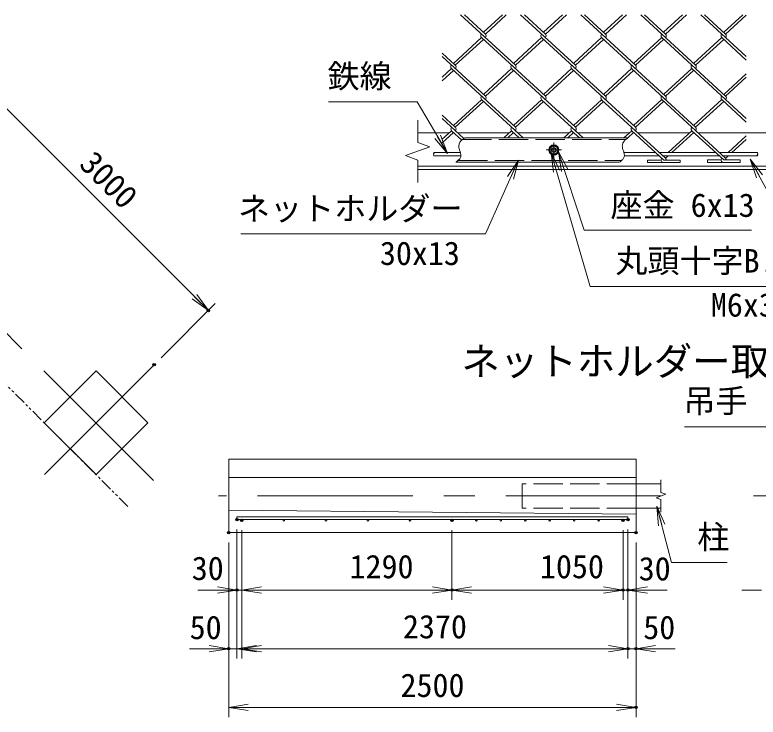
# Model space of a CAD drawing. Units: millimetres at full size; some dimension numbers follow another scale. Extents: x -12600 to 12600, y -8910 to 8910.
# Drawn here: x 5276 to 9838, y -4588 to -277 of the extents above; entities that cross this region are included whole.
import ezdxf
from ezdxf.enums import TextEntityAlignment as Align

# ---------------------------------------------------------------- set-up
doc = ezdxf.new("R2010")
doc.units = ezdxf.units.MM
doc.header["$LTSCALE"] = 30
doc.header["$PDMODE"] = 32
doc.header["$PDSIZE"] = 15
for name, pattern in [('DASHED', [7.5, 6, -1.5]), ('USER1', [50.8, 31.75, -6.35, 6.35, -6.35]), ('USER2', [5, 2.5, -0.5, 0.5, -0.5, 0.5, -0.5])]:
    doc.linetypes.add(name, pattern=pattern)
for name, color, linetype, lineweight in [('0-0_D-STR1', 1, 'Continuous', 18), ('0-1_D-BMK', 2, 'USER1', 13), ('0-3_0', 7, 'Continuous', 18), ('0-5_D-STR4', 7, 'Continuous', 18), ('0-6_D-STR3', 3, 'Continuous', 13), ('0-7_D-STR-DIM', 7, 'Continuous', 13), ('0-9_D-STR2', 7, 'Continuous', 13), ('0-A_D-STR-TXT', 7, 'Continuous', 13), ('0-B_D-TTL-TXT', 7, 'Continuous', 13)]:
    doc.layers.add(name, color=color, linetype=linetype, lineweight=lineweight)
doc.layers.add('0-8_Defpoints', color=253, linetype='Continuous')
doc.styles.add('ＭＳ ゴシック', font='')
doc.styles.get('ＭＳ ゴシック').set_extended_font_data('MS Gothic')

# ---------------------------------------------------------------- blocks, each defined once
blk = doc.blocks.new('_Open')
at = {"layer": '0-3_0'}
blk.add_line((-30, 5), (0, 0), dxfattribs=at)
blk.add_lwpolyline([(-30, -5), (0, 0), (-30, 0)], dxfattribs=at)

msp = doc.modelspace()

# ---------------------------------------------------------------- linework, layer by layer
at = {"layer": '0-0_D-STR1'}
for p, q in [((7748.3, -1001.61), (7941.25, -1001.61)), ((7964.93, -1001.61), (7970.53, -1001.61)), ((7994.21, -1001.61), (8309.89, -1001.61)), ((8333.57, -1001.61), (8339.16, -1001.61)), ((8362.85, -1001.61), (8678.53, -1001.61)), ((8702.21, -1001.61), (8707.8, -1001.61)), ((8730.89, -1001.61), (9047.17, -1001.61)), ((9070.85, -1001.61), (9076.44, -1001.61)), ((9099.53, -1001.61), (9415.8, -1001.61)), ((9439.49, -1001.61), (9445.08, -1001.61)), ((9468.76, -1001.61), (9914.97, -1001.61)), ((7748.3, -1206.61), (9914.97, -1206.61)), ((7748.3, -1226.61), (9914.97, -1226.61)), ((9241.5, -3155.19), (9088.62, -3155.19)), ((9241.5, -3305.19), (9088.62, -3305.19))]:
    msp.add_line(p, q, dxfattribs=at)
at = {"layer": '0-0_D-STR1', "linetype": 'DASHED'}
msp.add_line((9088.62, -3305.19), (8388.62, -3305.19), dxfattribs=at)
at = {"layer": '0-0_D-STR1'}
msp.add_lwpolyline([(5455.98, -2781.22), (5774.18, -3099.41), (6092.38, -2781.22), (5774.18, -2463.02)], close=True, dxfattribs=at)
at = {"layer": '0-0_D-STR1', "linetype": 'DASHED'}
msp.add_lwpolyline([(9088.62, -3155.19), (8388.62, -3155.19), (8388.62, -3305.19)], dxfattribs=at)
at = {"layer": '0-1_D-BMK'}
for p, q in [((8584.29, -1153.48), (8584.29, -1059.73)), ((8631.17, -1106.61), (8537.42, -1106.61)), ((6127.73, -3134.77), (4294.07, -1301.1)), ((6131.01, -2424.38), (5417.35, -3138.05)), ((9241.5, -3230.19), (6525.22, -3230.19)), ((9809.03, -3230.19), (10371.84, -3230.19))]:
    msp.add_line(p, q, dxfattribs=at)
at = {"layer": '0-5_D-STR4'}
for p, q in [((9088.62, -3005.19), (6588.62, -3005.19)), ((6588.62, -3005.19), (6588.62, -3455.19)), ((9088.62, -3005.19), (9088.62, -3455.19)), ((9088.62, -3117.69), (6588.62, -3117.69)), ((6588.62, -3317.69), (9088.62, -3342.69)), ((9088.62, -3455.19), (6588.62, -3455.19))]:
    msp.add_line(p, q, dxfattribs=at)
at = {"layer": '0-6_D-STR3', "linetype": 'DASHED'}
for p, q in [((8021.35, -1043.11), (9024.69, -1043.11)), ((7996.92, -1170.11), (9000.26, -1170.11))]:
    msp.add_line(p, q, dxfattribs=at)
at = {"layer": '0-6_D-STR3'}
for p, q in [((8037.58, -1031.61), (9040.92, -1031.61)), ((8569.86, -1081.61), (8555.43, -1106.61)), ((8598.73, -1081.61), (8569.86, -1081.61)), ((8613.16, -1106.61), (8598.73, -1081.61)), ((8010.52, -1121.77), (7847, -1121.77)), ((8598.73, -1131.61), (8613.16, -1106.61)), ((9013.86, -1121.77), (9207.58, -1121.77)), ((9230.67, -1121.77), (9576.22, -1121.77)), ((9599.9, -1121.77), (9833.4, -1121.77)), ((8013.29, -1141.77), (7847, -1141.77)), ((7982.26, -1181.61), (8985.6, -1181.61)), ((9016.63, -1141.77), (9229.41, -1141.77)), ((9252.5, -1141.77), (9598.04, -1141.77)), ((9621.73, -1141.77), (9833.4, -1141.77)), ((6638.62, -3359.19), (6638.62, -3375.19)), ((9038.62, -3359.19), (6638.62, -3359.19)), ((9038.62, -3375.19), (6638.62, -3375.19)), ((9038.62, -3359.19), (9038.62, -3375.19))]:
    msp.add_line(p, q, dxfattribs=at)
msp.add_lwpolyline([(8555.43, -1106.61), (8569.86, -1131.61), (8598.73, -1131.61)], dxfattribs=at)
for centre, radius in [((8584.29, -1106.61), 31.25), ((8584.29, -1106.61), 24.5), ((8584.29, -1106.61), 15), ((8584.29, -1106.61), 12.29), ((6668.62, -3380.19), 5), ((6926.62, -3380.19), 5), ((7184.62, -3380.19), 5), ((7442.62, -3380.19), 5), ((7700.62, -3380.19), 5), ((7958.62, -3380.19), 5), ((8108.62, -3380.19), 5), ((8258.62, -3380.19), 5), ((8408.62, -3380.19), 5), ((8558.62, -3380.19), 5), ((8708.62, -3380.19), 5), ((8858.62, -3380.19), 5), ((9008.62, -3380.19), 5)]:
    msp.add_circle(centre, radius, dxfattribs=at)
at = {"layer": '0-7_D-STR-DIM'}
for p, q in [((5049.4, -677.57), (6463.61, -2091.79)), ((7748.3, -922.86), (7748.3, -1059.6)), ((7823.18, -1086.85), (7673.42, -1141.36)), ((7748.3, -1059.6), (7823.18, -1086.85)), ((7673.42, -1141.36), (7748.3, -1168.62)), ((7748.3, -1168.62), (7748.3, -1305.36)), ((6173.44, -2381.96), (6506.04, -2049.36)), ((9241.5, -3130.19), (9241.5, -3208.39)), ((9271.45, -3219.29), (9211.54, -3241.09)), ((9241.5, -3208.39), (9271.45, -3219.29)), ((9211.54, -3241.09), (9241.5, -3252)), ((9241.5, -3252), (9241.5, -3330.19)), ((6638.62, -3435.19), (6638.62, -3867.74)), ((6638.62, -3435.19), (6638.62, -4227.74)), ((6668.62, -3440.19), (6668.62, -3867.74)), ((6668.62, -3440.19), (6668.62, -3867.74)), ((6668.62, -3440.19), (6668.62, -4227.74)), ((7958.62, -3440.19), (7958.62, -3867.74)), ((7958.62, -3440.19), (7958.62, -3867.74)), ((9008.62, -3440.19), (9008.62, -3867.74)), ((9008.62, -3440.19), (9008.62, -3867.74)), ((9038.62, -3435.19), (9038.62, -3867.74)), ((9038.62, -3435.19), (9038.62, -4227.74)), ((9038.62, -3435.19), (9038.62, -4227.74)), ((6588.62, -3515.19), (6588.62, -4587.74)), ((6588.62, -3515.19), (6588.62, -4227.74)), ((9088.62, -3515.19), (9088.62, -4587.74)), ((9088.62, -3515.19), (9088.62, -4227.74)), ((6518.62, -3807.74), (6398.62, -3807.74)), ((6668.62, -3807.74), (6638.62, -3807.74)), ((6668.62, -3807.74), (7958.62, -3807.74)), ((6788.62, -3807.74), (6908.62, -3807.74)), ((7958.62, -3807.74), (9008.62, -3807.74)), ((8888.62, -3807.74), (8768.62, -3807.74)), ((9008.62, -3807.74), (9038.62, -3807.74)), ((9158.62, -3807.74), (9278.62, -3807.74)), ((9857.93, -3808.51), (9737.93, -3808.51)), ((6468.62, -4167.74), (6348.62, -4167.74)), ((6638.62, -4167.74), (6588.62, -4167.74)), ((6668.62, -4167.74), (9038.62, -4167.74)), ((6758.62, -4167.74), (6878.62, -4167.74)), ((8918.62, -4167.74), (8798.62, -4167.74)), ((9038.62, -4167.74), (9088.62, -4167.74)), ((9208.62, -4167.74), (9328.62, -4167.74)), ((6588.62, -4527.74), (9088.62, -4527.74))]:
    msp.add_line(p, q, dxfattribs=at)
for points in [[(8037.58, -1031.61), (8033.18, -1034.54), (8028.84, -1037.51), (8024.61, -1040.56), (8020.56, -1043.75), (8016.75, -1047.11), (8013.22, -1050.68), (8010.04, -1054.52), (8007.27, -1058.65), (8004.96, -1063.12), (8003.14, -1067.9), (8001.83, -1072.89), (8001.03, -1077.98), (8000.76, -1083.09), (8001.02, -1088.13), (8001.77, -1093.06), (8002.9, -1097.91), (8004.31, -1102.73), (8005.89, -1107.54), (8007.55, -1112.38), (8009.17, -1117.29), (8010.67, -1122.3), (8011.92, -1127.43), (8012.83, -1132.6), (8013.3, -1137.74), (8013.22, -1142.75), (8012.5, -1147.56), (8011.05, -1152.09), (8008.92, -1156.36), (8006.21, -1160.39), (8002.99, -1164.23), (7999.35, -1167.9), (7995.37, -1171.45), (7991.14, -1174.89), (7986.74, -1178.26), (7982.26, -1181.61)], [(9040.92, -1031.61), (9036.52, -1034.54), (9032.18, -1037.51), (9027.96, -1040.56), (9023.91, -1043.75), (9020.09, -1047.11), (9016.56, -1050.68), (9013.38, -1054.52), (9010.61, -1058.65), (9008.3, -1063.12), (9006.48, -1067.9), (9005.17, -1072.89), (9004.37, -1077.98), (9004.1, -1083.09), (9004.37, -1088.13), (9005.11, -1093.06), (9006.24, -1097.91), (9007.65, -1102.73), (9009.23, -1107.54), (9010.89, -1112.38), (9012.52, -1117.29), (9014.01, -1122.3), (9015.26, -1127.43), (9016.17, -1132.6), (9016.64, -1137.74), (9016.57, -1142.75), (9015.84, -1147.56), (9014.39, -1152.09), (9012.26, -1156.36), (9009.55, -1160.39), (9006.33, -1164.23), (9002.69, -1167.9), (8998.71, -1171.45), (8994.48, -1174.89), (8990.08, -1178.26), (8985.6, -1181.61)]]:
    msp.add_lwpolyline(points, dxfattribs=at)
for centre, start, end in [((7852.03, -1126.77), 135.18146, 224.81854), ((7852.03, -1136.77), 135.18146, 224.81854), ((7841.97, -1126.77), 315.18146, 44.81854), ((9838.44, -1136.77), 135.18146, 224.81854), ((9828.37, -1126.77), 315.18146, 44.81854), ((9828.37, -1136.77), 315.18146, 44.81854)]:
    msp.add_arc(centre, 7.09, start, end, dxfattribs=at)
at = {"layer": '0-8_Defpoints'}
for p in [(6463.61, -2091.79), (6131.01, -2424.38), (6638.62, -3375.19), (6668.62, -3380.19), (7958.62, -3380.19), (9008.62, -3380.19), (9038.62, -3375.19), (6588.62, -3455.19), (9088.62, -3455.19), (6638.62, -3807.74), (7958.62, -3807.74), (9008.62, -3807.74), (9038.62, -3807.74), (6588.62, -4167.74), (9038.62, -4167.74), (9088.62, -4167.74), (9088.62, -4527.74)]:
    msp.add_point(p, dxfattribs=at)
at = {"layer": '0-9_D-STR2'}
for p, q in [((8347.94, -585.59), (8011.34, -277.15)), ((8163.62, -394.99), (8035.02, -277.15)), ((8268.54, -277.15), (8151.78, -384.14)), ((8292.23, -277.15), (8163.62, -394.99)), ((8716.58, -585.59), (8379.98, -277.15)), ((8532.26, -394.99), (8403.66, -277.15)), ((8637.18, -277.15), (8520.42, -384.14)), ((8660.86, -277.15), (8532.26, -395)), ((9085.22, -585.59), (8748.62, -277.15)), ((8900.9, -394.99), (8772.3, -277.15)), ((9005.82, -277.15), (8889.06, -384.14)), ((9029.5, -277.15), (8900.9, -394.99)), ((9453.83, -585.57), (9117.25, -277.15)), ((9269.54, -394.99), (9140.94, -277.15)), ((9374.46, -277.15), (9257.7, -384.14)), ((9398.14, -277.15), (9269.54, -394.99)), ((9764.96, -532.87), (9485.89, -277.15)), ((9638.15, -394.97), (9509.58, -277.15)), ((9743.04, -277.15), (9626.31, -384.12)), ((9764.96, -278.76), (9638.15, -394.97)), ((8139.94, -416.7), (7967.46, -574.74)), ((8151.78, -427.55), (7979.3, -585.59)), ((8532.26, -776.19), (8139.94, -416.7)), ((8508.58, -416.7), (8336.1, -574.74)), ((8520.42, -427.55), (8347.94, -585.59)), ((8900.9, -776.19), (8508.58, -416.7)), ((8877.22, -416.7), (8705.77, -573.8)), ((8889.06, -427.55), (8716.58, -585.59)), ((9269.51, -776.16), (8877.22, -416.7)), ((9245.86, -416.7), (9073.38, -574.74)), ((9257.7, -427.55), (9085.22, -585.59)), ((9638.15, -776.16), (9245.86, -416.7)), ((9614.47, -416.67), (9441.99, -574.72)), ((9626.31, -427.52), (9453.83, -585.57)), ((9764.96, -554.57), (9614.47, -416.67)), ((7979.3, -585.59), (7898.3, -511.36)), ((8163.62, -776.19), (7898.3, -533.06)), ((7955.62, -607.29), (7898.3, -659.82)), ((7967.46, -618.15), (7898.3, -681.52)), ((8347.94, -966.79), (7955.62, -607.29)), ((8324.26, -607.29), (8151.78, -765.34)), ((8336.1, -618.15), (8163.62, -776.19)), ((8716.55, -966.76), (8324.26, -607.29)), ((8692.9, -607.29), (8520.42, -765.34)), ((8704.74, -618.15), (8532.26, -776.19)), ((9085.19, -966.76), (8692.9, -607.29)), ((9061.54, -607.29), (8889.06, -765.34)), ((9073.38, -618.15), (8900.9, -776.19)), ((9453.83, -966.76), (9061.54, -607.29)), ((9430.15, -607.27), (9258.7, -764.37)), ((9441.99, -618.12), (9269.51, -776.16)), ((9764.96, -914.07), (9430.15, -607.27)), ((9764.96, -638.26), (9626.31, -765.31)), ((9764.96, -659.96), (9638.15, -776.16)), ((8139.94, -797.89), (7967.46, -955.94)), ((8151.78, -808.74), (7979.3, -966.79)), ((8395.59, -1031.61), (8140.24, -797.62)), ((8508.58, -797.89), (8336.1, -955.94)), ((8520.42, -808.74), (8347.94, -966.79)), ((8763.63, -1031.61), (8508.58, -797.89)), ((8877.22, -797.89), (8704.74, -955.94)), ((8889.06, -808.74), (8716.58, -966.79)), ((9269.51, -1157.36), (8877.22, -797.89)), ((9246.12, -797.6), (9073.35, -955.91)), ((9257.96, -808.45), (9085.19, -966.76)), ((9638.44, -1157.09), (9246.12, -797.6)), ((9614.76, -797.6), (9441.99, -955.91)), ((9626.6, -808.45), (9453.83, -966.76)), ((9764.96, -935.23), (9614.76, -797.6)), ((7979.3, -966.79), (7898.3, -892.56)), ((8031.43, -1035.72), (7898.3, -913.72)), ((7955.89, -988.19), (7898.3, -1040.97)), ((7967.73, -999.04), (7898.3, -1062.67)), ((8018.47, -1045.54), (7955.92, -988.22)), ((8324.53, -988.19), (8277.15, -1031.61)), ((8336.37, -999.04), (8300.83, -1031.61)), ((8371.9, -1031.61), (8324.53, -988.19)), ((8693.17, -988.19), (8645.79, -1031.61)), ((8705.01, -999.04), (8669.47, -1031.61)), ((8740.54, -1031.61), (8693.17, -988.19)), ((9061.8, -988.19), (9014.43, -1031.61)), ((9073.65, -999.04), (9038.11, -1031.61)), ((9258.24, -1168.19), (9061.8, -988.19)), ((9430.44, -988.19), (9284.67, -1121.77)), ((9442.28, -999.04), (9308.35, -1121.77)), ((9626.6, -1167.94), (9430.44, -988.19)), ((9764.96, -1019.46), (9653.31, -1121.77)), ((9764.96, -1041.16), (9676.99, -1121.77)), ((9158.24, -1168.19), (9242.18, -1168.19)), ((9158.24, -1168.19), (9158.24, -1184.19)), ((9158.24, -1184.19), (9358.24, -1184.19)), ((9262.84, -1141.77), (9257.67, -1146.51)), ((9286.52, -1141.77), (9269.51, -1157.36)), ((9526.6, -1167.94), (9610.54, -1167.94)), ((9526.6, -1167.94), (9526.6, -1183.94)), ((9526.6, -1183.94), (9726.6, -1183.94)), ((9631.48, -1141.77), (9626.6, -1146.24)), ((9626.6, -1167.94), (9726.6, -1167.94)), ((9655.16, -1141.77), (9638.44, -1157.09)), ((9726.6, -1167.94), (9726.6, -1183.94))]:
    msp.add_line(p, q, dxfattribs=at)
at = {"layer": '0-9_D-STR2', "linetype": 'USER2'}
msp.add_line((5968.64, -3293.87), (4200.87, -1526.1), dxfattribs=at)
at = {"layer": '0-9_D-STR2'}
msp.add_lwpolyline([(9258.24, -1168.19), (9358.24, -1168.19), (9358.24, -1184.19)], dxfattribs=at)
for centre, start, end in [((8151.75, -405.82), 137.5, 222.5), ((8151.75, -405.82), 317.5, 42.5), ((8520.39, -405.82), 137.5, 222.5), ((8520.39, -405.82), 317.5, 42.5), ((8889.03, -405.82), 137.5, 222.5), ((8889.03, -405.82), 317.5, 42.5), ((9257.67, -405.82), 137.5, 222.5), ((9257.67, -405.82), 317.5, 42.5), ((9626.31, -405.82), 137.5, 222.5), ((9626.31, -405.82), 317.5, 42.5), ((7967.46, -596.44), 137.5, 222.5), ((7967.46, -596.44), 317.5, 42.5), ((8336.1, -596.44), 137.5, 222.5), ((8336.1, -596.44), 317.5, 42.5), ((8704.74, -596.44), 137.5, 222.5), ((8704.74, -596.44), 317.5, 42.5), ((9073.65, -596.15), 137.5, 222.5), ((9073.65, -596.15), 317.5, 42.5), ((9442.28, -596.15), 137.5, 222.5), ((9442.28, -596.15), 317.5, 42.5), ((8152.05, -786.74), 137.5, 222.5), ((8152.05, -786.74), 317.5, 42.5), ((8520.69, -786.74), 137.5, 222.5), ((8520.69, -786.74), 317.5, 42.5), ((8889.33, -786.74), 137.5, 222.5), ((8889.33, -786.74), 317.5, 42.5), ((9257.96, -786.74), 137.5, 222.5), ((9257.96, -786.74), 317.5, 42.5), ((9626.6, -786.74), 137.5, 222.5), ((9626.6, -786.74), 317.5, 42.5), ((7967.73, -977.34), 137.5, 222.5), ((7967.73, -977.34), 317.5, 42.5), ((8336.37, -977.34), 137.5, 222.5), ((8336.37, -977.34), 317.5, 42.5), ((8705.01, -977.34), 137.5, 222.5), ((8705.01, -977.34), 317.5, 42.5), ((9073.65, -977.34), 137.5, 222.5), ((9073.65, -977.34), 317.5, 42.5), ((9442.28, -977.34), 137.5, 222.5), ((9442.28, -977.34), 317.5, 42.5), ((9258.24, -1168.19), 137.5, 275), ((9257.96, -1167.94), 359.10095, 42.5), ((9626.6, -1167.94), 137.5, 265), ((9626.6, -1167.94), 0, 42.5)]:
    msp.add_arc(centre, 16.06, start, end, dxfattribs=at)
at = {"layer": '0-A_D-STR-TXT'}
for points in [[(7201.53, -811.88), (7744.15, -811.88), (7931, -1127.01)], [(10023.65, -1943.56), (8806.41, -1943.56), (8567.04, -1123.18)], [(9797.53, -1599.44), (8770.64, -1599.44), (8612.99, -1119.35)], [(6662.13, -1621.86), (8164.9, -1621.86), (8365.68, -1170.59)], [(10943.66, -1583.93), (10018.81, -1583.93), (9789.41, -1164.63)], [(9386.1, -2805.46), (9928.72, -2805.46), (10055.53, -3071.83)], [(9648.53, -3638.17), (9305.41, -3638.17), (9216.33, -3294.04)]]:
    msp.add_lwpolyline(points, dxfattribs=at)

# ---------------------------------------------------------------- block references
at = {"layer": '0-7_D-STR-DIM', "xscale": 4, "yscale": 4}
for p, rotation in [((6463.61, -2091.79), 315), ((6668.62, -3807.74), 180), ((6668.62, -3807.74), 180), ((7958.62, -3807.74), 180), ((9038.62, -3807.74), 180), ((6638.62, -4167.74), 180), ((6668.62, -4167.74), 180), ((9088.62, -4167.74), 180), ((6588.62, -4527.74), 180)]:
    msp.add_blockref('_Open', p, dxfattribs=dict(at, rotation=rotation))
for p in [(6638.62, -3807.74), (7958.62, -3807.74), (9008.62, -3807.74), (9008.62, -3807.74), (6588.62, -4167.74), (9038.62, -4167.74), (9038.62, -4167.74), (9088.62, -4527.74)]:
    msp.add_blockref('_Open', p, dxfattribs=at)
at = {"layer": '0-A_D-STR-TXT', "xscale": 4, "yscale": 4}
for p, rotation in [((7932.02, -1128.73), 300.66528), ((8566.48, -1121.26), 106.26633), ((8612.37, -1117.45), 108.17914), ((8366.49, -1168.77), 66.01445), ((9788.45, -1162.87), 118.68263), ((9215.83, -3292.1), 104.51222)]:
    msp.add_blockref('_Open', p, dxfattribs=dict(at, rotation=rotation))

# ---------------------------------------------------------------- texts
at = {"layer": '0-7_D-STR-DIM', "style": 'ＭＳ ゴシック'}
msp.add_text('3000', height=144.3, rotation=315, dxfattribs=at).set_placement((5632.63, -1232.17), align=Align.BOTTOM_LEFT)
for s, p in [('30', (6361.56, -3789.37)), ('1290', (7330.05, -3778.72)), ('1050', (8498.7, -3778.72)), ('30', (9104.8, -3791.76)), ('50', (6348.7, -4152.29)), ('2370', (7657.82, -4147.49)), ('50', (9132.76, -4152.29)), ('2500', (7642.82, -4507.49))]:
    msp.add_text(s, height=144.3, dxfattribs=at).set_placement(p, align=Align.BOTTOM_LEFT)
at = {"layer": '0-A_D-STR-TXT', "style": 'ＭＳ ゴシック'}
for s, p in [('鉄線', (7194.68, -768.8)), ('座金 6x13', (8931.79, -1560.54)), ('ネットホルダー', (6645.38, -1581.06)), ('30x13', (7516.35, -1855.94)), ('丸頭十字B.N', (8961.46, -1902.38)), ('M6x30', (9547.7, -2172.78)), ('吊手', (9379.25, -2762.38)), ('柱', (9464.27, -3597.37))]:
    msp.add_text(s, height=144.3, dxfattribs=at).set_placement(p, align=Align.BOTTOM_LEFT)
at = {"layer": '0-B_D-TTL-TXT', "style": 'ＭＳ ゴシック'}
msp.add_text('ネットホルダー取付詳細', height=173.1, dxfattribs=at).set_placement((8016.47, -2541.57), align=Align.BOTTOM_LEFT)

doc.saveas('drawing.dxf')
